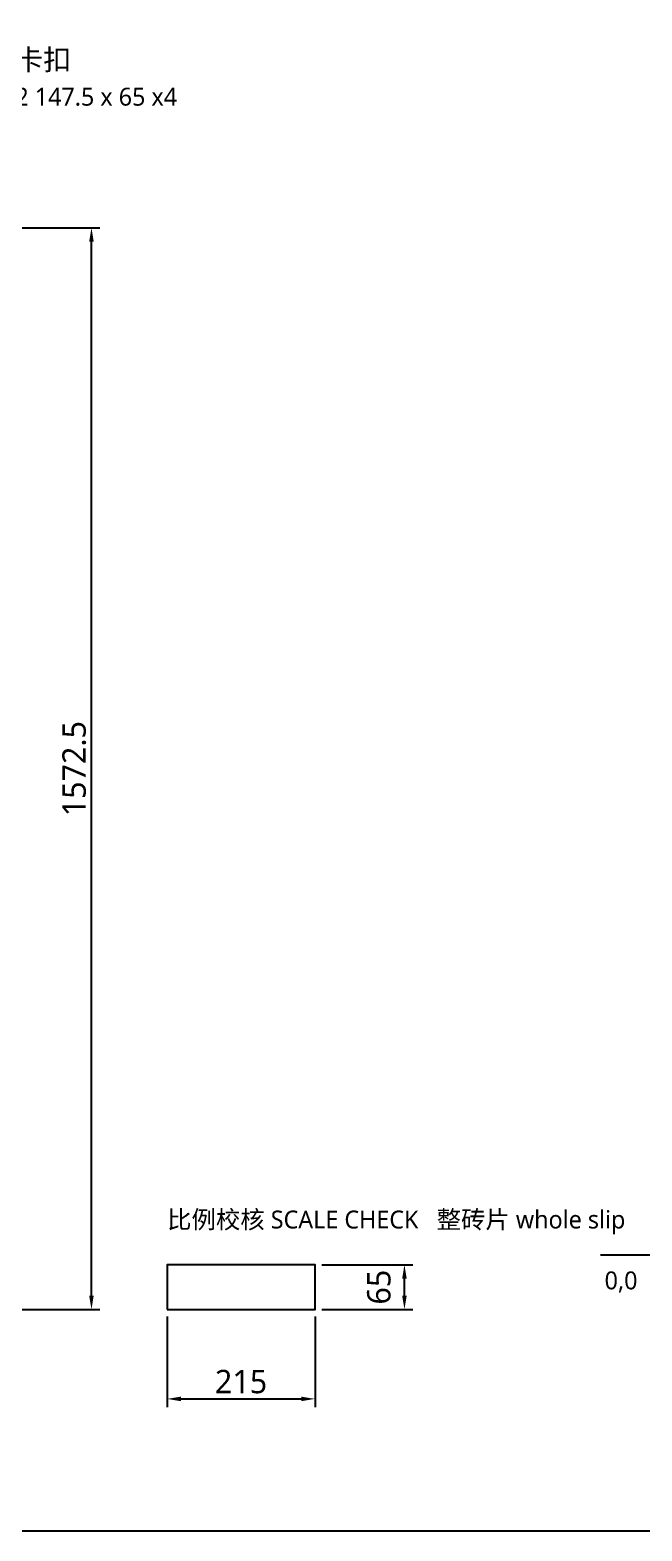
# Model space of a CAD drawing. Header units: millimetres. Extents: x -190 to 7814, y -8114 to 208.
# Drawn here: x 4246 to 5135, y -8114 to -5931 of the extents above; entities that cross this region are included whole.
import ezdxf
from ezdxf.enums import TextEntityAlignment as Align

# ---------------------------------------------------------------- set-up
doc = ezdxf.new("R2010")
doc.units = ezdxf.units.MM
for name, color, linetype in [('BORDER', 7, 'Continuous'), ('DIM', 8, 'Continuous'), ('ORIGIN', 1, 'Continuous'), ('TITLE', 7, 'Continuous')]:
    doc.layers.add(name, color=color, linetype=linetype)
doc.styles.add('CN', font='msyh.ttc')
doc.dimstyles.new('MM', dxfattribs={"dimtxt": 34, "dimasz": 20, "dimexe": 12, "dimexo": 10, "dimgap": 8, "dimtad": 1, "dimdec": 1, "dimdsep": 46, "dimtxsty": 'CN', "dimcen": 2.5, "dimazin": 3, "dimtfac": 1, "dimtmove": 0, "dimatfit": 3})

msp = doc.modelspace()

# ---------------------------------------------------------------- linework, layer by layer
at = {"layer": 'BORDER'}
msp.add_lwpolyline([(-190, -8113.5), (7813.67, -8113.5), (7813.67, 207.69), (-190, 207.69)], close=True, dxfattribs=at)
at = {"layer": 'DIM'}
msp.add_lwpolyline([(4445, -7791.5), (4660, -7791.5), (4660, -7726.5), (4445, -7726.5)], close=True, dxfattribs=at)
at = {"layer": 'ORIGIN'}
msp.add_line((5075, -7712), (5235, -7712), dxfattribs=at)

# ---------------------------------------------------------------- texts
at = {"layer": 'DIM', "style": 'CN'}
msp.add_text('比例校核 SCALE CHECK   整砖片 whole slip', height=26, dxfattribs=at).set_placement((4445, -7681.5), align=Align.BOTTOM_LEFT)
at = {"layer": 'ORIGIN', "style": 'CN'}
msp.add_text('0,0', height=26, dxfattribs=at).set_placement((5081, -7770), align=Align.BOTTOM_LEFT)
at = {"layer": 'TITLE', "style": 'CN'}
for s, height, p in [('板面 board 1572.5 x 1572.5     灰缝 joint 10     砖片 slip 215 x 65 x 20     共 172 片砖、152 个卡扣', 30, (2572.5, -5998.56)), ('砖型 bricks: B01 215 x 65 x120，B05 65/65/92 x16，B06 65/75/92/140 x16，B07 65/92/150/215 x16，B12 147.5 x 65 x4', 26, (2572.5, -6049.16))]:
    msp.add_text(s, height=height, dxfattribs=at).set_placement(p, align=Align.BOTTOM_LEFT)

# ---------------------------------------------------------------- dimensions: what is measured, and where the dimension line sits
at = {"layer": 'DIM'}
for base, p1, p2 in [((4335, -7791.5), (4145, -7791.5), (4145, -6219)), ((4790, -7791.5), (4660, -7791.5), (4660, -7726.5))]:
    msp.add_linear_dim(base=base, p1=p1, p2=p2, angle=90, dimstyle='MM', dxfattribs=at).render()
msp.add_linear_dim(base=(4445, -7921.5), p1=(4445, -7791.5), p2=(4660, -7791.5), dimstyle='MM', dxfattribs=at).render()

doc.saveas('drawing.dxf')
